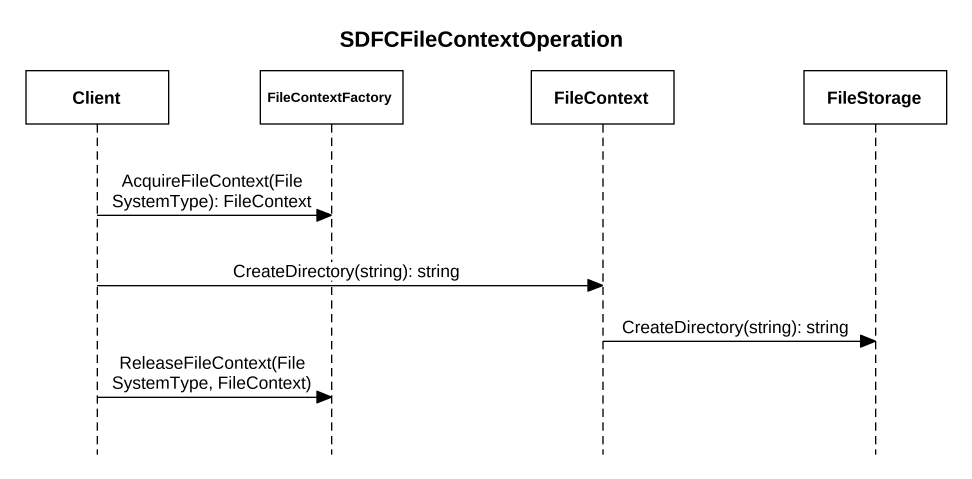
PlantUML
@startuml
title SDFCFileContextOperation
hide footbox
participant Client
participant FileContextFactory
participant FileContext
participant FileStorage

Client -> FileContextFactory : AcquireFileContext(FileSystemType): FileContext
Client -> FileContext : CreateDirectory(string): string
FileContext -> FileStorage : CreateDirectory(string): string
Client -> FileContextFactory : ReleaseFileContext(FileSystemType, FileContext)
@enduml
